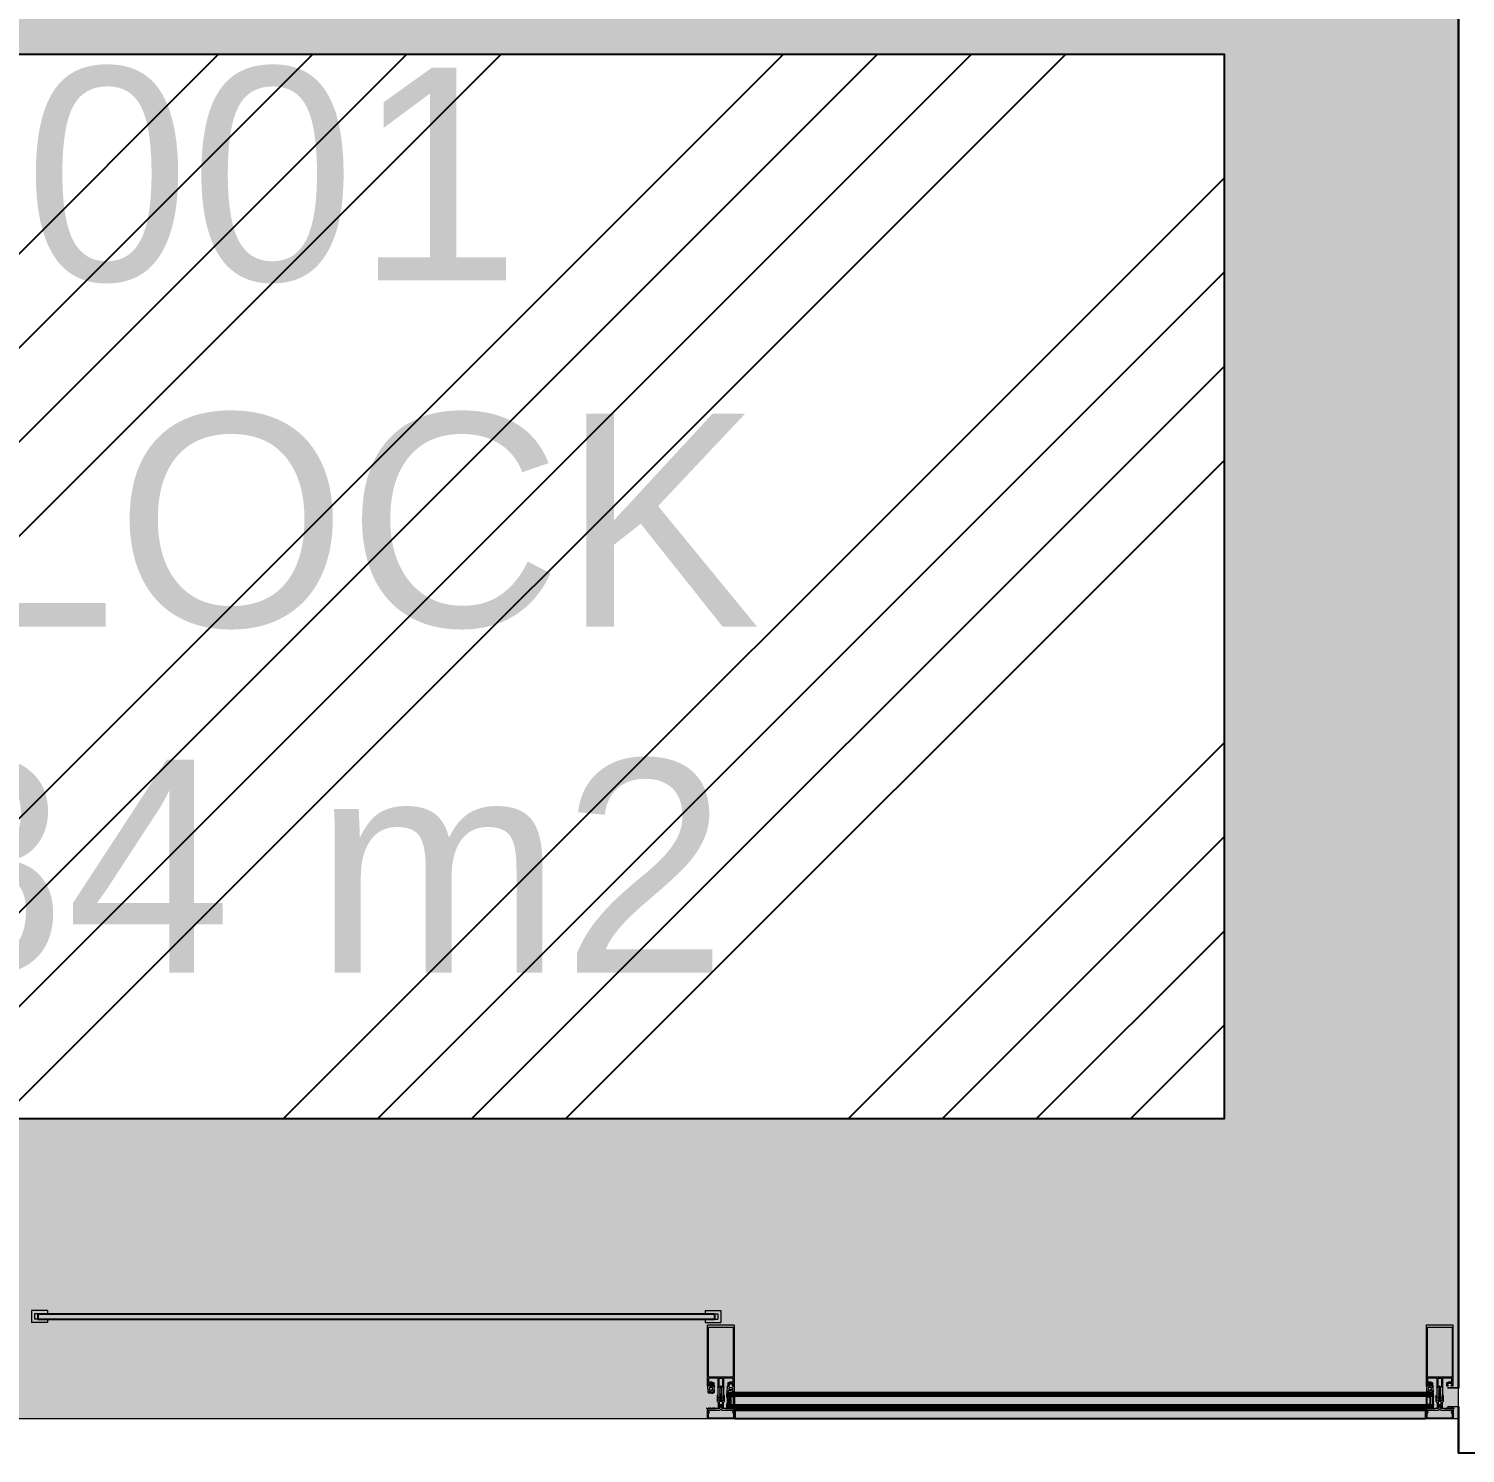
# Model space of a CAD drawing. Header units: metres. Extents: x -11920 to 1298, y -8631 to 433.
# Drawn here: x -1403.4 to -1133.6, y -8630.9 to -8363.4 of the extents above; entities that cross this region are included whole.
import ezdxf
from ezdxf.enums import TextEntityAlignment as Align

# ---------------------------------------------------------------- set-up
doc = ezdxf.new("R2010")
doc.units = ezdxf.units.M
doc.header["$LTSCALE"] = 0.01
doc.header["$MEASUREMENT"] = 0
doc.layers.get('0').update_dxf_attribs({"color": 30, "lineweight": 0})
for name, color, linetype in [('AG-ELEV-02', 152, 'Continuous'), ('CAM', 1, 'Continuous'), ('DOS-AG-Doormat', 131, 'Continuous')]:
    doc.layers.add(name, color=color, linetype=linetype)
for name, color, linetype, lineweight in [('AG-Profile_Aluminium', 122, 'Continuous', 9), ('AI-040 @ 250', 2, 'Continuous', 20), ('DOS-AG-Floor_PVC', 91, 'Continuous', 15)]:
    doc.layers.add(name, color=color, linetype=linetype, lineweight=lineweight)
doc.styles.add('ARIAL', font='arial.ttf', dxfattribs={"width": 0.9})

# ---------------------------------------------------------------- blocks, each defined once
blk = doc.blocks.new('*U13')
at = {"style": 'ARIAL'}
for tag, p in [('NO', (1.676, 0.8)), ('MAHAL', (1.676, -1.8)), ('ALAN', (1.676, -4.4))]:
    blk.add_attdef(tag, text='', height=1.6, dxfattribs=at).set_placement(p, align=Align.MIDDLE_CENTER)
blk = doc.blocks.new('A$C0D064DF4')
at = {"layer": 'AG-Profile_Aluminium'}
blk.add_line((6214.5, -3162.6), (6236, -3162.6), dxfattribs=at)
for points in [[(6214.5, -209), (6236, -209), (6236, -3128.3), (6214.5, -3128.3)], [(6214.5, -3127.3), (6235, -3127.3), (6235, -210), (6214.5, -210)], [(6235, -3250.6), (6235, -3163.6), (6214.5, -3163.6)], [(6236, -3162.6), (6236, -3249.6)], [(6235, -3250.6), (6665, -3250.6)], [(6664, -3249.6), (6236, -3249.6)]]:
    blk.add_lwpolyline(points, dxfattribs=at)
blk = doc.blocks.new('A$C671812AB')
at = {"layer": 'AG-ELEV-02'}
for p, q in [((12305.4, -5318.4), (12305.4, -5334.1)), ((12305.4, -5318.4), (13602.5, -5318.4)), ((12305.4, -5334.1), (13602.5, -5334.1)), ((13602.5, -5318.4), (13602.5, -5334.1))]:
    blk.add_line(p, q, dxfattribs=at)
at = {"layer": 'AG-Profile_Aluminium'}
for p, q in [((10983.9, -5131.2), (10983.9, -5153.2)), ((10983.9, -5131.2), (10983.9, -5153.2)), ((11013.9, -5131.2), (10983.9, -5131.2)), ((11013.9, -5153.2), (10983.9, -5153.2)), ((11013.9, -5137.2), (10989.9, -5137.2)), ((10989.9, -5137.2), (10989.9, -5147.2)), ((11013.9, -5147.2), (10989.9, -5147.2)), ((11013.9, -5131.2), (11013.9, -5137.2)), ((11013.9, -5147.2), (11013.9, -5153.2)), ((12249.1, -5131.2), (12279.1, -5131.2)), ((12249.1, -5131.2), (12249.1, -5137.2)), ((12249.1, -5137.2), (12273.1, -5137.2)), ((12249.1, -5147.2), (12273.1, -5147.2)), ((12249.1, -5147.2), (12249.1, -5153.2)), ((12249.1, -5153.2), (12279.1, -5153.2)), ((12273.1, -5137.2), (12273.1, -5147.2)), ((12279.1, -5131.2), (12279.1, -5153.2))]:
    blk.add_line(p, q, dxfattribs=at)
for points in [[(12294.7, -5271.8), (12294.3, -5272.7, -0.280185), (12293.9, -5272.9), (12292.8, -5272.9, -0.414214), (12292.3, -5272.4), (12292.3, -5267.4, -0.414214), (12293.8, -5265.9), (12295.7, -5265.9), (12295.7, -5265.4, -0.414214), (12296.2, -5264.9), (12299.2, -5264.9, -0.414214), (12299.7, -5265.4), (12299.7, -5265.9), (12301.9, -5265.9), (12301.9, -5259.4, 0.414214), (12300.4, -5257.9), (12283.9, -5257.9), (12283.9, -5274.9), (12284.5, -5274.9), (12284.5, -5275.7, -0.414898), (12284.3, -5275.9), (12283.9, -5275.9), (12283.9, -5293.9), (12282.9, -5294.9), (12282, -5294.9, -0.401727), (12280.7, -5293.8), (12281.2, -5293.5), (12280.7, -5293.3), (12280.7, -5292.4), (12280.7, -5292.4), (12281.2, -5292.1), (12280.7, -5291.8), (12280.7, -5291), (12281.2, -5290.7), (12280.7, -5290.4), (12280.7, -5289.6), (12281.2, -5289.3), (12280.7, -5289), (12280.7, -5288.2), (12281.2, -5287.9), (12280.7, -5287.6), (12280.7, -5286.8), (12281.2, -5286.5), (12280.7, -5286.2), (12280.7, -5285.4), (12281.2, -5285.1), (12280.7, -5284.8), (12280.7, -5283.9), (12281.2, -5283.7), (12280.7, -5283.4), (12280.7, -5282.5), (12281.2, -5282.2), (12280.7, -5282), (12280.7, -5281.1), (12281.2, -5280.8), (12280.7, -5280.5), (12280.7, -5279.7), (12281.2, -5279.4), (12280.7, -5279.1), (12280.7, -5278.3), (12281.2, -5278), (12280.7, -5277.7), (12280.7, -5277.3), (12279.3, -5275.8, 0.414204), (12278.6, -5275.8), (12277.1, -5277.3), (12277.1, -5278.4), (12276.6, -5278.7), (12277.1, -5279), (12277.1, -5279.8), (12276.6, -5280.1), (12277.1, -5280.4), (12277.1, -5281.3), (12276.6, -5281.5), (12277.1, -5281.8), (12277.1, -5282.7), (12276.6, -5283), (12277.1, -5283.2), (12277.1, -5284.1), (12276.6, -5284.4), (12277.1, -5284.7), (12277.1, -5285.5), (12276.6, -5285.8), (12277.1, -5286.1), (12277.1, -5286.9), (12276.6, -5287.2), (12277.1, -5287.5), (12277.1, -5288.3), (12276.6, -5288.6), (12277.1, -5288.9), (12277.1, -5289.7), (12276.6, -5290), (12277.1, -5290.3), (12277.1, -5291.1), (12276.6, -5291.4), (12277.1, -5291.7), (12277.1, -5292.5), (12276.6, -5292.8), (12277.1, -5293.1), (12277.1, -5294), (12276.6, -5294.2), (12276.9, -5294.4, -0.259555), (12276, -5294.9), (12274.9, -5294.9), (12273.9, -5293.9), (12273.9, -5275.9), (12273.5, -5275.9, -0.414214), (12273.3, -5275.7), (12273.3, -5274.9), (12273.9, -5274.9), (12273.9, -5257.9), (12257.4, -5257.9, 0.414214), (12255.9, -5259.4), (12255.9, -5265.9), (12258.1, -5265.9), (12258.1, -5265.4, -0.414214), (12258.6, -5264.9), (12261.6, -5264.9, -0.414214), (12262.1, -5265.4), (12262.1, -5265.9), (12264, -5265.9, -0.414214), (12265.5, -5267.4), (12265.5, -5272.4, -0.414214), (12265, -5272.9), (12264, -5272.9, -0.280185), (12263.6, -5272.7), (12263.1, -5271.8), (12263.1, -5271.4), (12264.3, -5271.4), (12264.3, -5268.4, 0.414214), (12263.8, -5267.9), (12260.6, -5267.9), (12260.1, -5267.4), (12259.6, -5267.9), (12256.4, -5267.9, 0.414214), (12255.9, -5268.4), (12255.9, -5271.4), (12257.1, -5271.4), (12257.1, -5271.8), (12256.7, -5272.7, -0.280185), (12256.3, -5272.9), (12254.4, -5272.9, -0.414214), (12253.9, -5272.4), (12253.9, -5158.7, -0.414214), (12254.4, -5158.2), (12303.4, -5158.2, -0.400911), (12303.9, -5158.7), (12303.9, -5272.4, -0.414214), (12303.4, -5272.9), (12301.6, -5272.9, -0.280185), (12301.2, -5272.7), (12300.7, -5271.8), (12300.7, -5271.4), (12301.9, -5271.4), (12301.9, -5268.4, 0.414214), (12301.4, -5267.9), (12298.2, -5267.9), (12297.7, -5267.4), (12297.2, -5267.9), (12294, -5267.9, 0.414214), (12293.5, -5268.4), (12293.5, -5271.4), (12294.7, -5271.4)], [(13644.7, -5271.8), (13644.3, -5272.7, -0.280185), (13643.9, -5272.9), (13642.8, -5272.9, -0.414214), (13642.3, -5272.4), (13642.3, -5267.4, -0.414214), (13643.8, -5265.9), (13645.7, -5265.9), (13645.7, -5265.4, -0.414214), (13646.2, -5264.9), (13649.2, -5264.9, -0.414214), (13649.7, -5265.4), (13649.7, -5265.9), (13651.9, -5265.9), (13651.9, -5259.4, 0.414214), (13650.4, -5257.9), (13633.9, -5257.9), (13633.9, -5274.9), (13634.5, -5274.9), (13634.5, -5275.7, -0.414898), (13634.3, -5275.9), (13633.9, -5275.9), (13633.9, -5293.9), (13632.9, -5294.9), (13632, -5294.9, -0.401727), (13630.7, -5293.8), (13631.2, -5293.5), (13630.7, -5293.3), (13630.7, -5292.4), (13630.7, -5292.4), (13631.2, -5292.1), (13630.7, -5291.8), (13630.7, -5291), (13631.2, -5290.7), (13630.7, -5290.4), (13630.7, -5289.6), (13631.2, -5289.3), (13630.7, -5289), (13630.7, -5288.2), (13631.2, -5287.9), (13630.7, -5287.6), (13630.7, -5286.8), (13631.2, -5286.5), (13630.7, -5286.2), (13630.7, -5285.4), (13631.2, -5285.1), (13630.7, -5284.8), (13630.7, -5283.9), (13631.2, -5283.7), (13630.7, -5283.4), (13630.7, -5282.5), (13631.2, -5282.2), (13630.7, -5282), (13630.7, -5281.1), (13631.2, -5280.8), (13630.7, -5280.5), (13630.7, -5279.7), (13631.2, -5279.4), (13630.7, -5279.1), (13630.7, -5278.3), (13631.2, -5278), (13630.7, -5277.7), (13630.7, -5277.3), (13629.3, -5275.8, 0.414204), (13628.6, -5275.8), (13627.1, -5277.3), (13627.1, -5278.4), (13626.6, -5278.7), (13627.1, -5279), (13627.1, -5279.8), (13626.6, -5280.1), (13627.1, -5280.4), (13627.1, -5281.3), (13626.6, -5281.5), (13627.1, -5281.8), (13627.1, -5282.7), (13626.6, -5283), (13627.1, -5283.2), (13627.1, -5284.1), (13626.6, -5284.4), (13627.1, -5284.7), (13627.1, -5285.5), (13626.6, -5285.8), (13627.1, -5286.1), (13627.1, -5286.9), (13626.6, -5287.2), (13627.1, -5287.5), (13627.1, -5288.3), (13626.6, -5288.6), (13627.1, -5288.9), (13627.1, -5289.7), (13626.6, -5290), (13627.1, -5290.3), (13627.1, -5291.1), (13626.6, -5291.4), (13627.1, -5291.7), (13627.1, -5292.5), (13626.6, -5292.8), (13627.1, -5293.1), (13627.1, -5294), (13626.6, -5294.2), (13626.9, -5294.4, -0.259555), (13626, -5294.9), (13624.9, -5294.9), (13623.9, -5293.9), (13623.9, -5275.9), (13623.5, -5275.9, -0.414214), (13623.3, -5275.7), (13623.3, -5274.9), (13623.9, -5274.9), (13623.9, -5257.9), (13607.4, -5257.9, 0.414214), (13605.9, -5259.4), (13605.9, -5265.9), (13608.1, -5265.9), (13608.1, -5265.4, -0.414214), (13608.6, -5264.9), (13611.6, -5264.9, -0.414214), (13612.1, -5265.4), (13612.1, -5265.9), (13614, -5265.9, -0.414214), (13615.5, -5267.4), (13615.5, -5272.4, -0.414214), (13615, -5272.9), (13614, -5272.9, -0.280185), (13613.6, -5272.7), (13613.1, -5271.8), (13613.1, -5271.4), (13614.3, -5271.4), (13614.3, -5268.4, 0.414214), (13613.8, -5267.9), (13610.6, -5267.9), (13610.1, -5267.4), (13609.6, -5267.9), (13606.4, -5267.9, 0.414214), (13605.9, -5268.4), (13605.9, -5271.4), (13607.1, -5271.4), (13607.1, -5271.8), (13606.7, -5272.7, -0.280185), (13606.3, -5272.9), (13604.4, -5272.9, -0.414214), (13603.9, -5272.4), (13603.9, -5158.7, -0.414214), (13604.4, -5158.2), (13653.4, -5158.2, -0.400911), (13653.9, -5158.7), (13653.9, -5272.4, -0.414214), (13653.4, -5272.9), (13651.6, -5272.9, -0.280185), (13651.2, -5272.7), (13650.7, -5271.8), (13650.7, -5271.4), (13651.9, -5271.4), (13651.9, -5268.4, 0.414214), (13651.4, -5267.9), (13648.2, -5267.9), (13647.7, -5267.4), (13647.2, -5267.9), (13644, -5267.9, 0.414214), (13643.5, -5268.4), (13643.5, -5271.4), (13644.7, -5271.4)], [(12279.3, -5273.2, 0.414204), (12278.6, -5273.2), (12276.6, -5275.2, -0.668177), (12275.8, -5274.8), (12275.8, -5257.9), (12282.1, -5257.9), (12282.1, -5274.8, -0.668169), (12281.2, -5275.2)], [(13629.3, -5273.2, 0.414204), (13628.6, -5273.2), (13626.6, -5275.2, -0.668177), (13625.8, -5274.8), (13625.8, -5257.9), (13632.1, -5257.9), (13632.1, -5274.8, -0.668169), (13631.2, -5275.2)], [(12280.7, -5313.2), (12280.7, -5313.6), (12281.2, -5314.5, 0.280182), (12281.6, -5314.7), (12283.4, -5314.7, 0.414214), (12283.9, -5314.2), (12283.9, -5304.8, -0.198912), (12284.5, -5303.4), (12285.3, -5302.5, 0.198912), (12285.9, -5301.1), (12285.9, -5291.2, 0.414214), (12285.4, -5290.7), (12284.6, -5290.7, 0.414214), (12284.1, -5291.2), (12284.1, -5299.4, -0.414156), (12283.6, -5299.9), (12280.2, -5299.9, -0.414272), (12279.7, -5299.4), (12279.7, -5298.5, -0.414214), (12279.8, -5298.4), (12280.1, -5298.4, -0.244698), (12280.2, -5298.4), (12280.9, -5299.4, 0.414214), (12281.2, -5299.4), (12281.5, -5299.2), (12280.6, -5297.9, 0.244698), (12280.3, -5297.8), (12280, -5297.8, -0.414214), (12279.7, -5297.5), (12279.7, -5296.2, -0.414214), (12279.8, -5296.1), (12280.1, -5296.1, -0.244698), (12280.2, -5296.2), (12280.9, -5297.2, 0.414214), (12281.2, -5297.2), (12281.5, -5297), (12280.6, -5295.7, 0.244698), (12280.3, -5295.5), (12280, -5295.5, -0.414214), (12279.7, -5295.2), (12279.7, -5294, -0.414214), (12279.8, -5293.9), (12280.1, -5293.9, -0.244698), (12280.2, -5293.9), (12280.9, -5294.9, 0.414214), (12281.2, -5295), (12281.5, -5294.7), (12280.6, -5293.4, 0.244698), (12280.3, -5293.3), (12280, -5293.3, -0.414214), (12279.7, -5293), (12279.7, -5291.8, -0.414214), (12279.8, -5291.7), (12280.1, -5291.7, -0.244698), (12280.2, -5291.7), (12280.9, -5292.7, 0.414214), (12281.2, -5292.7), (12281.5, -5292.5), (12280.6, -5291.2, 0.244698), (12280.3, -5291.1), (12280, -5291.1, -0.414214), (12279.7, -5290.8), (12279.7, -5289.5, -0.414214), (12279.8, -5289.4), (12280, -5289.4, -0.244698), (12280.1, -5289.5), (12280.9, -5290.7, 0.414214), (12281.2, -5290.7), (12281.5, -5290.5), (12279.9, -5288.2, 0), (12279.9, -5288.2, 0.244698), (12279.1, -5287.7), (12278.8, -5287.7, 0.244698), (12278, -5288.2), (12276.4, -5290.5), (12276.7, -5290.7, 0.414214), (12277, -5290.7), (12277.8, -5289.5, -0.244698), (12277.9, -5289.4), (12278, -5289.4, -0.414214), (12278.1, -5289.5), (12278.1, -5290.8, -0.414214), (12277.8, -5291.1), (12277.5, -5291.1, 0.244698), (12277.3, -5291.2), (12276.4, -5292.5), (12276.7, -5292.7, 0.414214), (12277, -5292.7), (12277.7, -5291.7, -0.244698), (12277.8, -5291.7), (12278, -5291.7, -0.414214), (12278.1, -5291.8), (12278.1, -5293, -0.414214), (12277.8, -5293.3), (12277.5, -5293.3, 0.244698), (12277.3, -5293.4), (12276.4, -5294.7), (12276.7, -5295, 0.414214), (12277, -5294.9), (12277.7, -5293.9, -0.244698), (12277.8, -5293.9), (12278, -5293.9, -0.414214), (12278.1, -5294), (12278.1, -5295.2, -0.414214), (12277.8, -5295.5), (12277.5, -5295.5, 0.244698), (12277.3, -5295.7), (12276.4, -5297), (12276.7, -5297.2, 0.414214), (12277, -5297.2), (12277.7, -5296.2, -0.244698), (12277.8, -5296.1), (12278, -5296.1, -0.414214), (12278.1, -5296.2), (12278.1, -5297.5, -0.414214), (12277.8, -5297.8), (12277.5, -5297.8, 0.244698), (12277.3, -5297.9), (12276.4, -5299.2), (12276.7, -5299.4, 0.414214), (12277, -5299.4), (12277.7, -5298.4, -0.244698), (12277.8, -5298.4), (12278, -5298.4, -0.414214), (12278.1, -5298.5), (12278.1, -5299.4, -0.414214), (12277.6, -5299.9), (12274.2, -5299.9, -0.414214), (12273.7, -5299.4), (12273.7, -5291.2, 0.414214), (12273.2, -5290.7), (12272.4, -5290.7, 0.414214), (12271.9, -5291.2), (12271.9, -5301.1, 0.198912), (12272.5, -5302.5), (12273.3, -5303.4, -0.198912), (12273.9, -5304.8), (12273.9, -5314.2, 0.414214), (12274.4, -5314.7), (12276.3, -5314.7, 0.280182), (12276.7, -5314.5), (12277.1, -5313.6), (12277.1, -5313.2), (12275.9, -5313.2), (12275.9, -5310.2, -0.414214), (12276.4, -5309.7), (12278.4, -5309.7), (12278.9, -5309.2), (12279.4, -5309.7), (12281.4, -5309.7, -0.414214), (12281.9, -5310.2), (12281.9, -5313.2)], [(13630.7, -5313.2), (13630.7, -5313.6), (13631.2, -5314.5, 0.280182), (13631.6, -5314.7), (13633.4, -5314.7, 0.414214), (13633.9, -5314.2), (13633.9, -5304.8, -0.198912), (13634.5, -5303.4), (13635.3, -5302.5, 0.198912), (13635.9, -5301.1), (13635.9, -5291.2, 0.414214), (13635.4, -5290.7), (13634.6, -5290.7, 0.414214), (13634.1, -5291.2), (13634.1, -5299.4, -0.414156), (13633.6, -5299.9), (13630.2, -5299.9, -0.414272), (13629.7, -5299.4), (13629.7, -5298.5, -0.414214), (13629.8, -5298.4), (13630.1, -5298.4, -0.244698), (13630.2, -5298.4), (13630.9, -5299.4, 0.414214), (13631.2, -5299.4), (13631.5, -5299.2), (13630.6, -5297.9, 0.244698), (13630.3, -5297.8), (13630, -5297.8, -0.414214), (13629.7, -5297.5), (13629.7, -5296.2, -0.414214), (13629.8, -5296.1), (13630.1, -5296.1, -0.244698), (13630.2, -5296.2), (13630.9, -5297.2, 0.414214), (13631.2, -5297.2), (13631.5, -5297), (13630.6, -5295.7, 0.244698), (13630.3, -5295.5), (13630, -5295.5, -0.414214), (13629.7, -5295.2), (13629.7, -5294, -0.414214), (13629.8, -5293.9), (13630.1, -5293.9, -0.244698), (13630.2, -5293.9), (13630.9, -5294.9, 0.414214), (13631.2, -5295), (13631.5, -5294.7), (13630.6, -5293.4, 0.244698), (13630.3, -5293.3), (13630, -5293.3, -0.414214), (13629.7, -5293), (13629.7, -5291.8, -0.414214), (13629.8, -5291.7), (13630.1, -5291.7, -0.244698), (13630.2, -5291.7), (13630.9, -5292.7, 0.414214), (13631.2, -5292.7), (13631.5, -5292.5), (13630.6, -5291.2, 0.244698), (13630.3, -5291.1), (13630, -5291.1, -0.414214), (13629.7, -5290.8), (13629.7, -5289.5, -0.414214), (13629.8, -5289.4), (13630, -5289.4, -0.244698), (13630.1, -5289.5), (13630.9, -5290.7, 0.414214), (13631.2, -5290.7), (13631.5, -5290.5), (13629.9, -5288.2, 0), (13629.9, -5288.2, 0.244698), (13629.1, -5287.7), (13628.8, -5287.7, 0.244698), (13628, -5288.2), (13626.4, -5290.5), (13626.7, -5290.7, 0.414214), (13627, -5290.7), (13627.8, -5289.5, -0.244698), (13627.9, -5289.4), (13628, -5289.4, -0.414214), (13628.1, -5289.5), (13628.1, -5290.8, -0.414214), (13627.8, -5291.1), (13627.5, -5291.1, 0.244698), (13627.3, -5291.2), (13626.4, -5292.5), (13626.7, -5292.7, 0.414214), (13627, -5292.7), (13627.7, -5291.7, -0.244698), (13627.8, -5291.7), (13628, -5291.7, -0.414214), (13628.1, -5291.8), (13628.1, -5293, -0.414214), (13627.8, -5293.3), (13627.5, -5293.3, 0.244698), (13627.3, -5293.4), (13626.4, -5294.7), (13626.7, -5295, 0.414214), (13627, -5294.9), (13627.7, -5293.9, -0.244698), (13627.8, -5293.9), (13628, -5293.9, -0.414214), (13628.1, -5294), (13628.1, -5295.2, -0.414214), (13627.8, -5295.5), (13627.5, -5295.5, 0.244698), (13627.3, -5295.7), (13626.4, -5297), (13626.7, -5297.2, 0.414214), (13627, -5297.2), (13627.7, -5296.2, -0.244698), (13627.8, -5296.1), (13628, -5296.1, -0.414214), (13628.1, -5296.2), (13628.1, -5297.5, -0.414214), (13627.8, -5297.8), (13627.5, -5297.8, 0.244698), (13627.3, -5297.9), (13626.4, -5299.2), (13626.7, -5299.4, 0.414214), (13627, -5299.4), (13627.7, -5298.4, -0.244698), (13627.8, -5298.4), (13628, -5298.4, -0.414214), (13628.1, -5298.5), (13628.1, -5299.4, -0.414214), (13627.6, -5299.9), (13624.2, -5299.9, -0.414214), (13623.7, -5299.4), (13623.7, -5291.2, 0.414214), (13623.2, -5290.7), (13622.4, -5290.7, 0.414214), (13621.9, -5291.2), (13621.9, -5301.1, 0.198912), (13622.5, -5302.5), (13623.3, -5303.4, -0.198912), (13623.9, -5304.8), (13623.9, -5314.2, 0.414214), (13624.4, -5314.7), (13626.3, -5314.7, 0.280182), (13626.7, -5314.5), (13627.1, -5313.6), (13627.1, -5313.2), (13625.9, -5313.2), (13625.9, -5310.2, -0.414214), (13626.4, -5309.7), (13628.4, -5309.7), (13628.9, -5309.2), (13629.4, -5309.7), (13631.4, -5309.7, -0.414214), (13631.9, -5310.2), (13631.9, -5313.2)], [(12278.9, -5332.8), (12302.9, -5332.8, 0.415475), (12303.1, -5332.6), (12303.1, -5324.7), (12301.8, -5323.6, -0.734294), (12303.1, -5320.4, 0.180054), (12303.7, -5320.2), (12303.7, -5318.8, -1.029401), (12304.4, -5318.8), (12304.4, -5332.6, -0.414214), (12302.9, -5334.1), (12255, -5334.1, -0.414214), (12253.5, -5332.6), (12253.5, -5318.8, -1.029594), (12254.2, -5318.8), (12254.2, -5320.2, 0.18004), (12254.8, -5320.4, -0.734976), (12256.1, -5323.6), (12254.8, -5324.7), (12254.8, -5332.6, 0.415536), (12255, -5332.8)], [(13628.9, -5332.8), (13652.9, -5332.8, 0.415475), (13653.1, -5332.6), (13653.1, -5324.7), (13651.8, -5323.6, -0.734294), (13653.1, -5320.4, 0.180054), (13653.7, -5320.2), (13653.7, -5318.8, -1.029401), (13654.4, -5318.8), (13654.4, -5332.6, -0.414214), (13652.9, -5334.1), (13605, -5334.1, -0.414214), (13603.5, -5332.6), (13603.5, -5318.8, -1.029594), (13604.2, -5318.8), (13604.2, -5320.2, 0.18004), (13604.8, -5320.4, -0.734976), (13606.1, -5323.6), (13604.8, -5324.7), (13604.8, -5332.6, 0.415536), (13605, -5332.8)]]:
    blk.add_lwpolyline(points, format="xyb", close=True, dxfattribs=at)
for points in [[(12302.1, -5256.1), (12255.8, -5256.1), (12255.8, -5162.2), (12302.1, -5162.2)], [(13652.1, -5256.1), (13605.8, -5256.1), (13605.8, -5162.2), (13652.1, -5162.2)], [(12275.9, -5307.7), (12281.9, -5307.7), (12281.9, -5301.9), (12275.9, -5301.9)], [(13625.9, -5307.7), (13631.9, -5307.7), (13631.9, -5301.9), (13625.9, -5301.9)]]:
    blk.add_lwpolyline(points, close=True, dxfattribs=at)
at = {"layer": 'AG-Profile_Aluminium', "color": 9}
for points in [[(12264, -5286, 0.433199), (12267.2, -5283), (12266.3, -5274.2, -0.414214), (12266.6, -5273.9), (12267, -5273.9, 0.414214), (12267.3, -5273.6), (12267.3, -5273.2, 0.414214), (12267, -5272.9), (12264, -5272.9, -0.414214), (12263, -5271.9), (12263, -5270.6), (12264, -5270.6), (12264, -5270.1, 0.384615), (12256.2, -5270.1), (12256.2, -5270.6), (12257.3, -5270.6), (12257.3, -5271.9, -0.414214), (12256.3, -5272.9), (12253.9, -5272.9), (12254.3, -5284.6, 0.213288), (12255.6, -5285.9, -0.005109)], [(12255.4, -5282.9), (12255.9, -5282.9), (12256, -5282.4), (12264.3, -5281.5), (12264.3, -5281.9), (12264.8, -5281.9), (12265.7, -5283, -0.436697), (12263.6, -5285, 0.010178), (12255.6, -5284.8, -0.26621), (12255.3, -5284.3), (12254.9, -5283.4, -0.414214)], [(12263.3, -5279.1, 0.425894), (12263.7, -5278.5), (12263.4, -5276.4, 0.3686), (12262.9, -5275.9), (12257.9, -5275.9, 0.375315), (12257.4, -5276.4), (12257, -5279.2, 0.490444), (12257.6, -5279.7)], [(12261.5, -5269.8, 0.142901), (12258.8, -5269.8), (12258.8, -5272.6, 0.414214), (12259.1, -5272.9), (12261.2, -5272.9, 0.414214), (12261.5, -5272.6)], [(12293.9, -5286, -0.433199), (12290.7, -5283), (12291.5, -5274.2, 0.414214), (12291.2, -5273.9), (12290.8, -5273.9, -0.414214), (12290.5, -5273.6), (12290.5, -5273.2, -0.414214), (12290.8, -5272.9), (12293.9, -5272.9, 0.414214), (12294.9, -5271.9), (12294.9, -5270.6), (12293.8, -5270.6), (12293.8, -5270.1, -0.384615), (12301.6, -5270.1), (12301.6, -5270.6), (12300.6, -5270.6), (12300.6, -5271.9, 0.414214), (12301.6, -5272.9), (12303.9, -5272.9), (12303.6, -5284.6, -0.213288), (12302.3, -5285.9, 0.005109)], [(12302.5, -5282.9), (12301.9, -5282.9), (12301.9, -5282.4), (12293.6, -5281.5), (12293.5, -5281.9), (12293, -5281.9), (12292.2, -5283, 0.436697), (12294.3, -5285, -0.010178), (12302.3, -5284.8, 0.26621), (12302.6, -5284.3), (12303, -5283.4, 0.414214)], [(12294.6, -5279.1, -0.425894), (12294.2, -5278.5), (12294.5, -5276.4, -0.3686), (12295, -5275.9), (12300, -5275.9, -0.375315), (12300.5, -5276.4), (12300.9, -5279.2, -0.490444), (12300.3, -5279.7)], [(13614, -5286, 0.433199), (13617.2, -5283), (13616.3, -5274.2, -0.414214), (13616.6, -5273.9), (13617, -5273.9, 0.414214), (13617.3, -5273.6), (13617.3, -5273.2, 0.414214), (13617, -5272.9), (13614, -5272.9, -0.414214), (13613, -5271.9), (13613, -5270.6), (13614, -5270.6), (13614, -5270.1, 0.384615), (13606.2, -5270.1), (13606.2, -5270.6), (13607.3, -5270.6), (13607.3, -5271.9, -0.414214), (13606.3, -5272.9), (13603.9, -5272.9), (13604.3, -5284.6, 0.213288), (13605.6, -5285.9, -0.005109)], [(13605.4, -5282.9), (13605.9, -5282.9), (13606, -5282.4), (13614.3, -5281.5), (13614.3, -5281.9), (13614.8, -5281.9), (13615.7, -5283, -0.436697), (13613.6, -5285, 0.010178), (13605.6, -5284.8, -0.26621), (13605.3, -5284.3), (13604.9, -5283.4, -0.414214)], [(13613.3, -5279.1, 0.425894), (13613.7, -5278.5), (13613.4, -5276.4, 0.3686), (13612.9, -5275.9), (13607.9, -5275.9, 0.375315), (13607.4, -5276.4), (13607, -5279.2, 0.490444), (13607.6, -5279.7)], [(13611.5, -5269.8, 0.142901), (13608.8, -5269.8), (13608.8, -5272.6, 0.414214), (13609.1, -5272.9), (13611.2, -5272.9, 0.414214), (13611.5, -5272.6)], [(12292.6, -5314.6), (12292.1, -5315.5), (12291.2, -5315.5), (12291.6, -5314.6, 0.834458), (12291.1, -5314.6), (12290.6, -5315.5), (12289.7, -5315.5), (12290.1, -5314.6, 0.834458), (12289.6, -5314.6), (12289.1, -5315.5), (12288.2, -5315.5), (12288.2, -5315.2, 0.363249), (12287.9, -5315), (12281.6, -5315, -0.414214), (12280.6, -5314), (12280.6, -5313.2), (12281.6, -5313.2), (12281.6, -5312.7, 0.543452), (12276.2, -5312.7), (12276.2, -5313.2), (12277.3, -5313.2), (12277.3, -5314, -0.414214), (12276.3, -5315), (12269.9, -5315, 0.363249), (12269.7, -5315.2), (12269.6, -5315.5), (12268.7, -5315.5), (12268.2, -5314.7, 0.834458), (12267.7, -5314.7), (12268.1, -5315.5), (12267.2, -5315.5), (12266.7, -5314.7, 0.834458), (12266.2, -5314.7), (12266.6, -5315.5), (12265.7, -5315.5), (12265.2, -5314.7, 0.834458), (12264.7, -5314.7), (12265.1, -5315.5), (12264.2, -5315.5), (12263.7, -5314.7, 0.834458), (12263.2, -5314.7), (12263.6, -5315.5), (12262.7, -5315.5), (12262.2, -5314.7, 0.834458), (12261.7, -5314.7), (12262.1, -5315.5), (12261.2, -5315.5), (12260.7, -5314.7, 0.834458), (12260.2, -5314.7), (12260.6, -5315.5), (12259.7, -5315.5), (12259.2, -5314.7, 0.834458), (12258.7, -5314.7), (12259.1, -5315.5), (12258.2, -5315.5), (12257.7, -5314.7, 0.834458), (12257.2, -5314.7), (12257.6, -5315.5), (12256.7, -5315.5), (12256.2, -5314.7, 0.834458), (12255.7, -5314.7), (12256.1, -5315.5), (12255.2, -5315.5), (12254.7, -5314.7, 0.833224), (12254.2, -5314.7), (12254.2, -5314.8, -0.121295), (12254.4, -5315.6, -0.083975), (12252.3, -5314.5, 0.853065), (12252, -5314.9, -0.075674), (12253.8, -5317.2, 0.344474), (12254.8, -5318), (12276.7, -5318, 0.253164), (12277.5, -5317.5, -0.541002), (12280.3, -5317.5, 0.253164), (12281.1, -5318), (12303, -5318, 0.344474), (12304, -5317.2, -0.075525), (12305.8, -5314.8, 0.853065), (12305.5, -5314.4, -0.085692), (12303.4, -5315.6, -0.114183), (12303.6, -5314.7), (12303.6, -5314.6, 0.833224), (12303.1, -5314.6), (12302.6, -5315.5), (12301.7, -5315.5), (12302.1, -5314.6, 0.834458), (12301.6, -5314.6), (12301.1, -5315.5), (12300.2, -5315.5), (12300.6, -5314.6, 0.834458), (12300.1, -5314.6), (12299.6, -5315.5), (12298.7, -5315.5), (12299.1, -5314.6, 0.834458), (12298.6, -5314.6), (12298.1, -5315.5), (12297.2, -5315.5), (12297.6, -5314.6, 0.834458), (12297.1, -5314.6), (12296.6, -5315.5), (12295.7, -5315.5), (12296.1, -5314.6, 0.834458), (12295.6, -5314.6), (12295.1, -5315.5), (12294.2, -5315.5), (12294.6, -5314.6, 0.834458), (12294.1, -5314.6), (12293.6, -5315.5), (12292.7, -5315.5), (12293.1, -5314.6, 0.834458)], [(13642.6, -5314.6), (13642.1, -5315.5), (13641.2, -5315.5), (13641.6, -5314.6, 0.834458), (13641.1, -5314.6), (13640.6, -5315.5), (13639.7, -5315.5), (13640.1, -5314.6, 0.834458), (13639.6, -5314.6), (13639.1, -5315.5), (13638.2, -5315.5), (13638.2, -5315.2, 0.363249), (13637.9, -5315), (13631.6, -5315, -0.414214), (13630.6, -5314), (13630.6, -5313.2), (13631.6, -5313.2), (13631.6, -5312.7, 0.543452), (13626.2, -5312.7), (13626.2, -5313.2), (13627.3, -5313.2), (13627.3, -5314, -0.414214), (13626.3, -5315), (13619.9, -5315, 0.363249), (13619.7, -5315.2), (13619.6, -5315.5), (13618.7, -5315.5), (13618.2, -5314.7, 0.834458), (13617.7, -5314.7), (13618.1, -5315.5), (13617.2, -5315.5), (13616.7, -5314.7, 0.834458), (13616.2, -5314.7), (13616.6, -5315.5), (13615.7, -5315.5), (13615.2, -5314.7, 0.834458), (13614.7, -5314.7), (13615.1, -5315.5), (13614.2, -5315.5), (13613.7, -5314.7, 0.834458), (13613.2, -5314.7), (13613.6, -5315.5), (13612.7, -5315.5), (13612.2, -5314.7, 0.834458), (13611.7, -5314.7), (13612.1, -5315.5), (13611.2, -5315.5), (13610.7, -5314.7, 0.834458), (13610.2, -5314.7), (13610.6, -5315.5), (13609.7, -5315.5), (13609.2, -5314.7, 0.834458), (13608.7, -5314.7), (13609.1, -5315.5), (13608.2, -5315.5), (13607.7, -5314.7, 0.834458), (13607.2, -5314.7), (13607.6, -5315.5), (13606.7, -5315.5), (13606.2, -5314.7, 0.834458), (13605.7, -5314.7), (13606.1, -5315.5), (13605.2, -5315.5), (13604.7, -5314.7, 0.833224), (13604.2, -5314.7), (13604.2, -5314.8, -0.121295), (13604.4, -5315.6, -0.083975), (13602.3, -5314.5, 0.853065), (13602, -5314.9, -0.075674), (13603.8, -5317.2, 0.344474), (13604.8, -5318), (13626.7, -5318, 0.253164), (13627.5, -5317.5, -0.541002), (13630.3, -5317.5, 0.253164), (13631.1, -5318), (13653, -5318, 0.344474), (13654, -5317.2, -0.075525), (13655.8, -5314.8, 0.853065), (13655.5, -5314.4, -0.085692), (13653.4, -5315.6, -0.114183), (13653.6, -5314.7), (13653.6, -5314.6, 0.833224), (13653.1, -5314.6), (13652.6, -5315.5), (13651.7, -5315.5), (13652.1, -5314.6, 0.834458), (13651.6, -5314.6), (13651.1, -5315.5), (13650.2, -5315.5), (13650.6, -5314.6, 0.834458), (13650.1, -5314.6), (13649.6, -5315.5), (13648.7, -5315.5), (13649.1, -5314.6, 0.834458), (13648.6, -5314.6), (13648.1, -5315.5), (13647.2, -5315.5), (13647.6, -5314.6, 0.834458), (13647.1, -5314.6), (13646.6, -5315.5), (13645.7, -5315.5), (13646.1, -5314.6, 0.834458), (13645.6, -5314.6), (13645.1, -5315.5), (13644.2, -5315.5), (13644.6, -5314.6, 0.834458), (13644.1, -5314.6), (13643.6, -5315.5), (13642.7, -5315.5), (13643.1, -5314.6, 0.834458)]]:
    blk.add_lwpolyline(points, format="xyb", close=True, dxfattribs=at)
at = {"layer": 'CAM'}
for p, q in [((10995.9, -5137.2), (10995.9, -5147.2)), ((10995.9, -5137.2), (12267.1, -5137.2)), ((10995.9, -5147.2), (12267.1, -5147.2)), ((12267.1, -5137.2), (12267.1, -5147.2)), ((12291, -5291.9), (12291, -5285.9)), ((13616.9, -5285.9), (12291, -5285.9)), ((13616.9, -5287.9), (12291, -5287.9)), ((13616.9, -5291.9), (13616.9, -5285.9)), ((13616.9, -5291.9), (13616.9, -5285.9)), ((13616.9, -5289.9), (12291, -5289.9)), ((13616.9, -5291.9), (12291, -5291.9)), ((12291, -5314.9), (12291, -5308.9)), ((13616.9, -5308.9), (12291, -5308.9)), ((13616.9, -5310.9), (12291, -5310.9)), ((13616.9, -5312.9), (12291, -5312.9)), ((13616.9, -5314.9), (12291, -5314.9)), ((13616.9, -5314.9), (13616.9, -5308.9)), ((13616.9, -5314.9), (13616.9, -5308.9))]:
    blk.add_line(p, q, dxfattribs=at)
for points in [[(12303.7, -5291.9), (12303.7, -5308.9), (12298, -5308.9), (12296, -5306.9), (12296, -5293.9), (12298, -5291.9)], [(12303, -5292.6), (12298.3, -5292.6), (12296.7, -5294.2), (12296.7, -5306.7), (12298.3, -5308.2), (12303, -5308.2)], [(13604.2, -5291.9), (13604.2, -5308.9), (13609.9, -5308.9), (13611.9, -5306.9), (13611.9, -5293.9), (13609.9, -5291.9)], [(13604.2, -5291.9), (13604.2, -5308.9), (13609.9, -5308.9), (13611.9, -5306.9), (13611.9, -5293.9), (13609.9, -5291.9)], [(13604.9, -5292.6), (13609.6, -5292.6), (13611.2, -5294.2), (13611.2, -5306.7), (13609.6, -5308.2), (13604.9, -5308.2)], [(13604.9, -5292.6), (13609.6, -5292.6), (13611.2, -5294.2), (13611.2, -5306.7), (13609.6, -5308.2), (13604.9, -5308.2)]]:
    blk.add_lwpolyline(points, close=True, dxfattribs=at)
for centre, start, end in [((12251.7, -5300.4), 347.7895, 12.2105), ((13656.1, -5300.4), 167.7895, 192.2105), ((13656.1, -5300.4), 167.7895, 192.2105)]:
    blk.add_arc(centre, 40.2, start, end, dxfattribs=at)
blk.add_blockref('A$C0D064DF4', (7428.9, -2148.5))

msp = doc.modelspace()

# ---------------------------------------------------------------- hatches: boundary and pattern name
at = {"layer": 'DOS-AG-Doormat'}
h = msp.add_hatch(dxfattribs=at)
h.set_pattern_fill('ANSI34', color=256, scale=100, style=0)
h.paths.add_polyline_path([(-1628.93, -8368.12), (-1178.93, -8368.12), (-1178.93, -8568.12), (-1628.93, -8568.12)])
at = {"layer": 'DOS-AG-Floor_PVC'}
h = msp.add_hatch(dxfattribs=at)
h.set_pattern_fill('CROSS', color=256, scale=100, style=0)
h.set_pattern_definition([(0, (-1930.435, -7585.879), (25, 25), [12.5, -37.5]), (90, (-1924.185, -7592.129), (-25, 25), [12.5, -37.5])])
h.paths.add_polyline_path([(-1178.93, -8368.12), (-1178.93, -8568.12), (-1628.93, -8568.12), (-1628.93, -8368.12)], flags=16)
edge = h.paths.add_edge_path()
edge.add_line((-1671.93, -8624.41), (-1134.91, -8624.41))
edge.add_line((-1134.91, -8624.41), (-1134.83, -8285.98))
edge.add_line((-1134.83, -8285.98), (-1134.83, -8285.88))
edge.add_line((-1134.83, -8285.88), (-1091.93, -8285.88))
edge.add_line((-1091.93, -8285.88), (-1091.93, -8406.82))
edge.add_arc((-1090.05, -8155.21), 251.62, 269.5712, 359.8465)
edge.add_line((-838.44, -8155.88), (-838.44, -7585.88))
edge.add_line((-838.44, -7585.88), (-1930.44, -7585.88))
edge.add_line((-1930.44, -7585.88), (-1930.44, -7174.88))
edge.add_line((-1930.44, -7174.88), (-1911.51, -7174.88))
edge.add_line((-1911.51, -7174.88), (-1911.44, -7174.88))
edge.add_line((-1911.44, -7174.88), (-1911.44, -7084.88))
edge.add_line((-1911.44, -7084.88), (-1930.44, -7084.88))
edge.add_line((-1930.44, -7084.88), (-1930.44, -6982.88))
edge.add_line((-1930.44, -6982.88), (-1911.44, -6982.88))
edge.add_line((-1911.44, -6982.88), (-1911.44, -6872.88))
edge.add_line((-1911.44, -6872.88), (-1930.44, -6872.88))
edge.add_line((-1930.44, -6872.88), (-1930.44, -6822.88))
edge.add_line((-1930.44, -6822.88), (-1911.44, -6822.88))
edge.add_line((-1911.44, -6822.88), (-1911.44, -6732.88))
edge.add_line((-1911.44, -6732.88), (-1930.44, -6732.88))
edge.add_line((-1930.44, -6732.88), (-1930.44, -6625.88))
edge.add_line((-1930.44, -6625.88), (-1584.44, -6625.88))
edge.add_line((-1584.44, -6625.88), (-1584.44, -6467.88))
edge.add_line((-1584.44, -6467.88), (-2135.44, -6467.88))
edge.add_line((-2135.44, -6467.88), (-2135.44, -7500.88))
edge.add_line((-2135.44, -7500.88), (-3578.44, -7500.88))
edge.add_line((-3578.44, -7500.88), (-3578.44, -7460.88))
edge.add_line((-3578.44, -7460.88), (-3848.44, -7460.88))
edge.add_line((-3848.44, -7460.88), (-3848.44, -7500.88))
edge.add_line((-3848.44, -7500.88), (-4013.44, -7500.88))
edge.add_line((-4013.44, -7500.88), (-4013.44, -7460.88))
edge.add_line((-4013.44, -7460.88), (-4283.44, -7460.88))
edge.add_line((-4283.44, -7460.88), (-4283.44, -7500.88))
edge.add_line((-4283.44, -7500.88), (-4341.44, -7500.88))
edge.add_line((-4341.44, -7500.88), (-4341.44, -8015.88))
edge.add_line((-4341.44, -8015.88), (-4198.44, -8015.88))
edge.add_line((-4198.44, -8015.88), (-4198.44, -8095.88))
edge.add_line((-4198.44, -8095.88), (-4278.44, -8095.88))
edge.add_line((-4278.44, -8095.88), (-4278.44, -8305.88))
edge.add_line((-4278.44, -8305.88), (-4198.44, -8305.88))
edge.add_line((-4198.44, -8305.88), (-4198.44, -8400.88))
edge.add_line((-4198.44, -8400.88), (-3438.44, -8400.88))
edge.add_line((-3438.44, -8400.88), (-3438.44, -8305.88))
edge.add_line((-3438.44, -8305.88), (-3358.44, -8305.88))
edge.add_line((-3358.44, -8305.88), (-3358.44, -8400.88))
edge.add_line((-3358.44, -8400.88), (-2764.38, -8400.88))
edge.add_line((-2764.38, -8400.88), (-2764.38, -8385.41))
edge.add_line((-2764.38, -8385.41), (-2598.44, -8385.41))
edge.add_line((-2598.44, -8385.41), (-2598.44, -8306.21))
edge.add_line((-2598.44, -8306.21), (-3018.44, -8305.88))
edge.add_line((-3018.44, -8305.88), (-3018.44, -8115.88))
edge.add_line((-3018.44, -8115.88), (-3118.44, -8115.88))
edge.add_line((-3118.44, -8115.88), (-3118.44, -8110.88))
edge.add_line((-3118.44, -8110.88), (-3138.44, -8110.88))
edge.add_line((-3138.44, -8110.88), (-3138.44, -7957.88))
edge.add_line((-3138.44, -7957.88), (-3118.44, -7957.88))
edge.add_line((-3118.44, -7957.88), (-3118.44, -7952.88))
edge.add_line((-3118.44, -7952.88), (-3018.44, -7952.88))
edge.add_line((-3018.44, -7952.88), (-3018.44, -7915.88))
edge.add_line((-3018.44, -7915.88), (-2053.44, -7915.88))
edge.add_line((-2053.44, -7915.88), (-2053.44, -7952.88))
edge.add_line((-2053.44, -7952.88), (-1953.44, -7952.88))
edge.add_line((-1953.44, -7952.88), (-1953.44, -7957.88))
edge.add_line((-1953.44, -7957.88), (-1933.44, -7957.88))
edge.add_line((-1933.44, -7957.88), (-1933.44, -8263.88))
edge.add_line((-1933.44, -8263.88), (-1953.44, -8263.88))
edge.add_line((-1953.44, -8263.88), (-1953.44, -8268.88))
edge.add_line((-1953.44, -8268.88), (-2053.44, -8268.88))
edge.add_line((-2053.44, -8268.88), (-2053.44, -8305.88))
edge.add_line((-2053.44, -8305.88), (-2518.44, -8305.88))
edge.add_line((-2518.44, -8305.88), (-2518.44, -8385.51))
edge.add_line((-2518.44, -8385.51), (-2142.49, -8385.41))
edge.add_line((-2142.49, -8385.41), (-2142.49, -8406.48))
edge.add_line((-2142.49, -8406.48), (-2139.59, -8406.48))
edge.add_line((-2139.59, -8406.48), (-2139.59, -8406.82))
edge.add_line((-2139.59, -8406.82), (-2135.93, -8400.88))
edge.add_line((-2135.93, -8400.88), (-1758.44, -8400.88))
edge.add_line((-1758.44, -8400.88), (-1758.44, -8305.88))
edge.add_line((-1758.44, -8305.88), (-1714.93, -8305.88))
edge.add_line((-1714.93, -8305.88), (-1714.93, -8285.88))
edge.add_line((-1714.93, -8285.88), (-1671.93, -8285.88))
edge.add_line((-1671.93, -8285.88), (-1671.93, -8624.41))

# ---------------------------------------------------------------- linework, layer by layer
at = {"layer": 'DOS-AG-Doormat'}
msp.add_lwpolyline([(-1628.93, -8368.12), (-1178.93, -8368.12), (-1178.93, -8568.12), (-1628.93, -8568.12), (-1628.93, -8368.12)], dxfattribs=at)
at = {"layer": 'DOS-AG-Floor_PVC'}
msp.add_lwpolyline([(-2518.44, -8385.51), (-2142.49, -8385.41), (-2142.49, -8406.48), (-2139.59, -8406.48), (-2139.59, -8406.82), (-2135.93, -8400.88), (-1758.44, -8400.88), (-1758.44, -8305.88), (-1714.93, -8305.88), (-1714.93, -8285.88), (-1671.93, -8285.88), (-1671.93, -8624.41), (-1134.93, -8624.41), (-1134.93, -8285.98), (-1134.93, -8285.88), (-1091.93, -8285.88), (-1091.93, -8406.82, 0.415622), (-838.44, -8155.88), (-838.44, -7585.88), (-1930.44, -7585.88), (-1930.44, -7174.88)], format="xyb", dxfattribs=at)

# ---------------------------------------------------------------- block references
at = {"xscale": 0.1, "yscale": 0.1, "zscale": 0.1}
msp.add_blockref('A$C671812AB', (-2501.33, -8091.02), dxfattribs=at)
at = {"layer": 'AI-040 @ 250', "color": 2, "linetype": 'Continuous', "lineweight": -2, "transparency": 33554610, "xscale": 25, "yscale": 25, "zscale": 25}
msp.add_blockref('*U13', (-1430.59, -8410.64), dxfattribs=at).add_auto_attribs({'ALAN': '15,84 m2', 'MAHAL': 'AIRLOCK', 'NO': 'G-001'})

doc.saveas('drawing.dxf')
